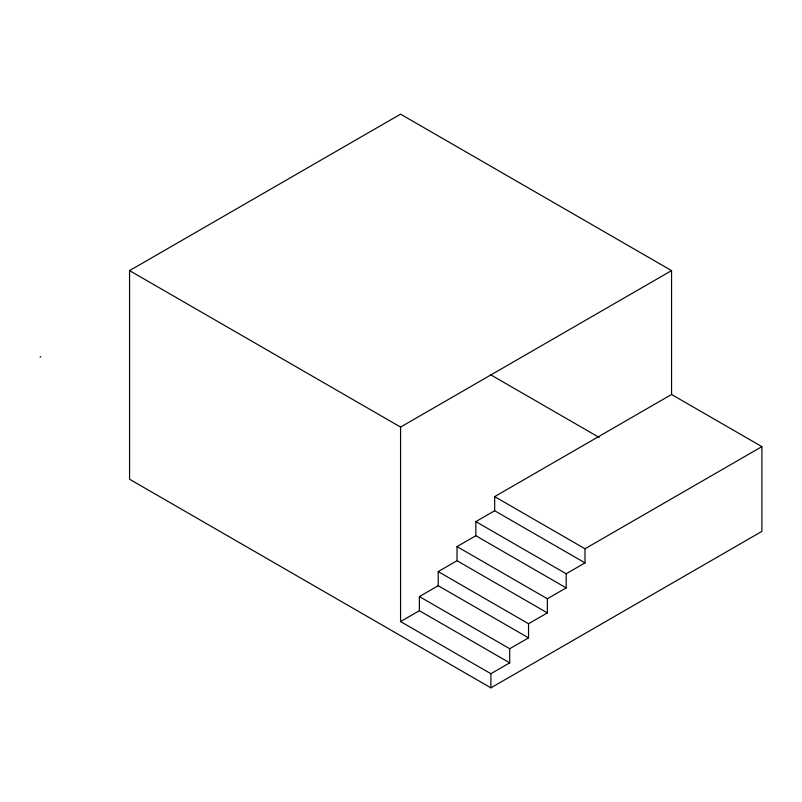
<?xml version="1.0" encoding="UTF-8"?>
<svg xmlns="http://www.w3.org/2000/svg" width="802" height="802" viewBox="0 0 802 802"><rect width="100%" height="100%" fill="white"/><g stroke="black" fill="none" stroke-linecap="round" stroke-linejoin="round"><path stroke-width="1.2" d="M40.1 357.141L40.802 356.659M129.563 270.615L400.569 114.155L671.565 270.615L671.565 394.484L494.664 496.618L494.664 510.744L584.999 562.894L584.999 548.768L761.9 446.634L761.9 531.385L490.894 687.845L129.563 479.235L129.563 270.615L400.569 427.075L671.565 270.615M475.847 521.611L566.182 573.761L566.182 587.886L475.847 535.736L475.847 521.611L494.664 510.744M457.02 546.593L547.355 598.753L547.355 612.878L457.02 560.718L457.02 546.593L475.847 535.736M438.203 571.585L528.538 623.745L528.538 637.861L438.203 585.711L438.203 571.585L457.02 560.718M419.386 596.578L509.721 648.728L509.721 662.853L419.386 610.703L419.386 596.578L438.203 585.711M400.569 427.075L400.569 621.57L419.386 610.703M566.182 573.761L584.999 562.894M547.355 598.753L566.182 587.886M528.538 623.745L547.355 612.878M509.721 648.728L528.538 637.861M400.569 621.57L490.894 673.72L509.721 662.853M671.565 394.484L761.9 446.634M490.623 374.765L599.134 437.411M494.664 496.618L584.999 548.768M490.894 673.72L490.894 687.845"/></g></svg>
